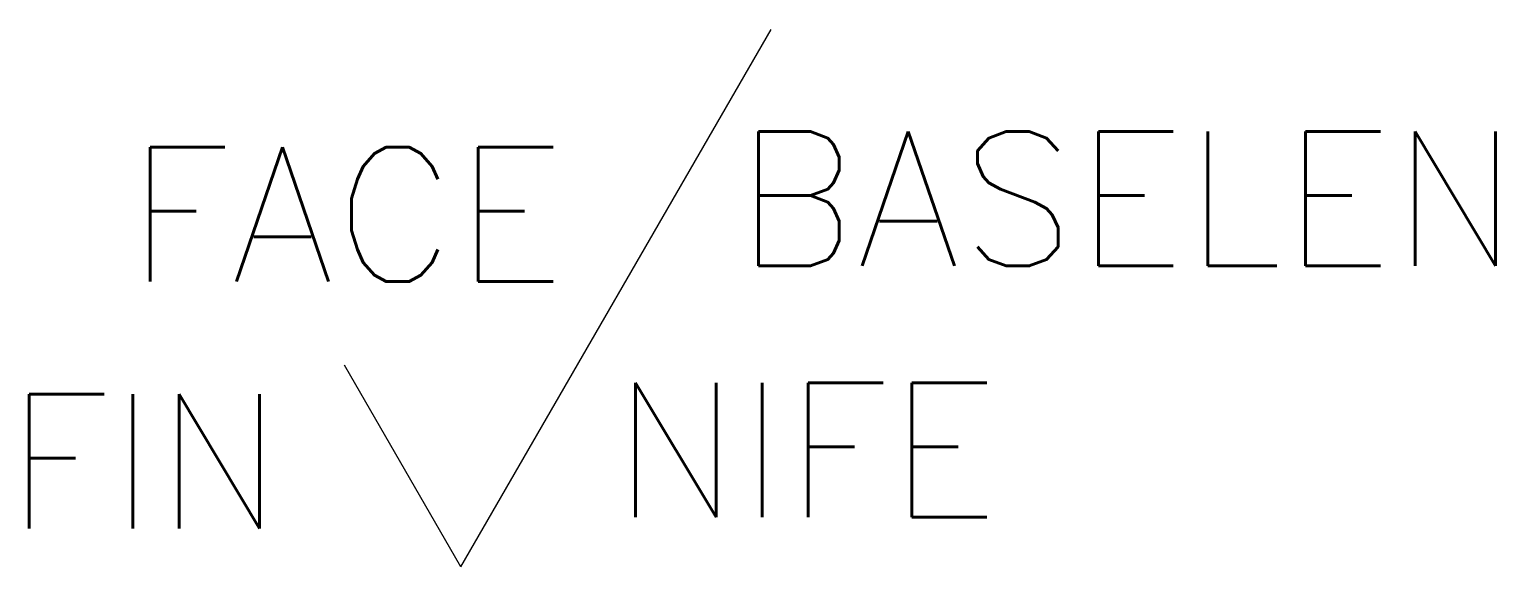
# Model space of a CAD drawing. Extents: x 276 to 297.8, y 184.7 to 192.7.
import ezdxf
from ezdxf.enums import TextEntityAlignment as Align

# ---------------------------------------------------------------- set-up
doc = ezdxf.new("R2010")
doc.units = 0
doc.header["$MEASUREMENT"] = 0
doc.layers.add('DIM', color=2, linetype='CONTINUOUS')
doc.styles.add('CHINA', font='romans.shx', dxfattribs={"bigfont": 'chineset.shx'})

msp = doc.modelspace()

# ---------------------------------------------------------------- linework, layer by layer
at = {"layer": 'DIM'}
for q in [(286.995, 192.706), (280.645, 187.706)]:
    msp.add_line((282.377, 184.706), q, dxfattribs=at)

# ---------------------------------------------------------------- texts
at = {"layer": 'DIM', "style": 'CHINA'}
for tag, p in [('BASELEN', (286.465, 189.183)), ('NIFE', (284.634, 185.442))]:
    msp.add_attdef(tag, p, '', height=2, dxfattribs=at)
msp.add_attdef('FACE', text='', height=2, dxfattribs=at).set_placement((283.921, 188.351), align=Align.BOTTOM_RIGHT)
msp.add_attdef('FIN', text='', height=2, dxfattribs=at).set_placement((279.724, 185.275), align=Align.RIGHT)

doc.saveas('drawing.dxf')
